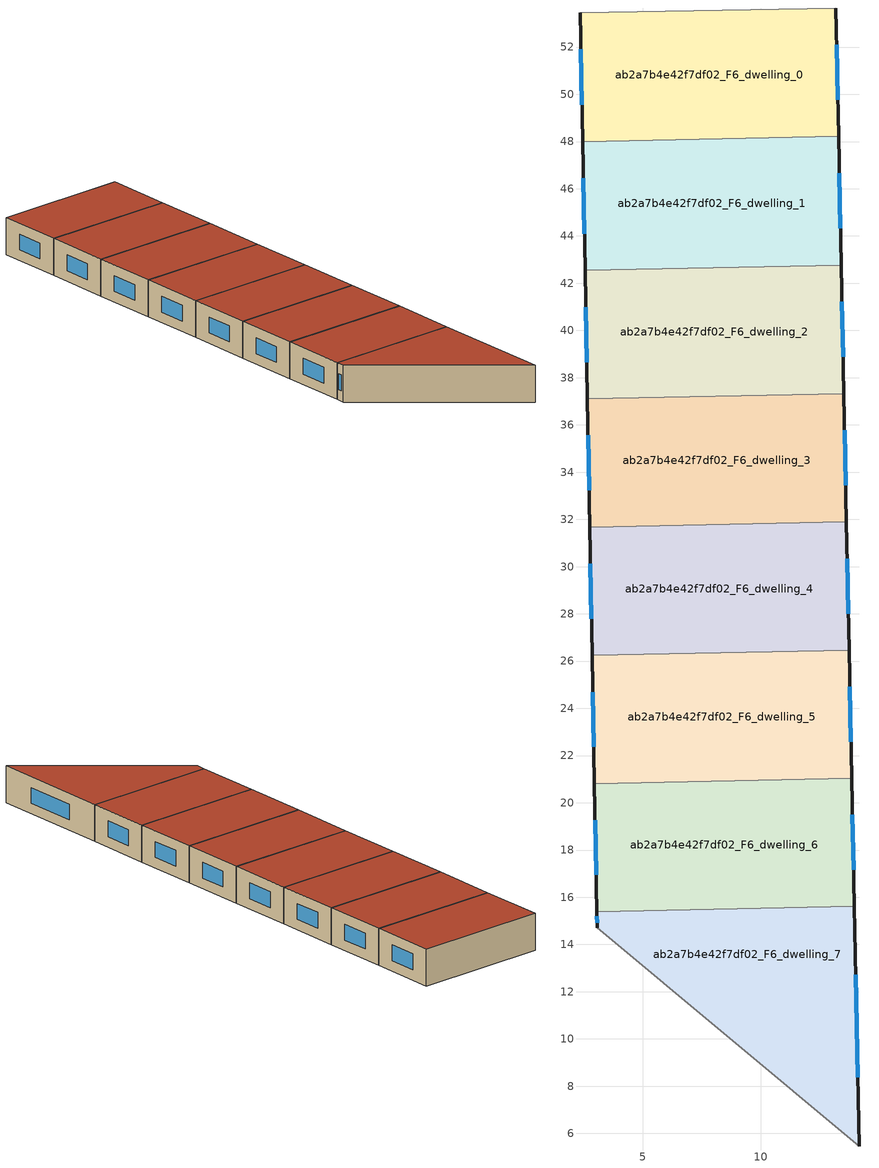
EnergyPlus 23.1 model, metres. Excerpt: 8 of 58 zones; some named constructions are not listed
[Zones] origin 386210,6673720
ab2a7b4e42f7df02_F6_dwelling_0
 floor to ab2a7b4e42f7df02_F5_dwelling_0 (EU_floor_Construction): 13.18,53.65 13.29,48.22 2.45,48 2.35,53.46 z18
 wall outside (EU_wall_Construction): 13.29,48.22 13.18,53.65 / 2.35,53.46 2.45,48 z18:21
 wall adiabatic (EU_wall_Construction): 13.18,53.65 2.35,53.46 z18:21
 wall to ab2a7b4e42f7df02_F6_dwelling_1 (EU_wall_Construction): 2.45,48 13.29,48.22 z18:21
 window (EU_Window_Construction): 13.26,49.77 13.21,52.1 / 2.38,51.9 2.42,49.56 z18.86:20.14
 roof outside (EU_roof_Construction): 13.29,48.22 13.18,53.65 2.35,53.46 2.45,48 z21
ab2a7b4e42f7df02_F6_dwelling_1
 floor to ab2a7b4e42f7df02_F5_dwelling_1 (EU_floor_Construction): 13.29,48.22 13.4,42.77 2.55,42.55 2.45,48 z18
 wall outside (EU_wall_Construction): 13.4,42.77 13.29,48.22 / 2.45,48 2.55,42.55 z18:21
 wall to ab2a7b4e42f7df02_F6_dwelling_2 (EU_wall_Construction): 2.55,42.55 13.4,42.77 z18:21
 window (EU_Window_Construction): 13.37,44.33 13.32,46.66 / 2.48,46.44 2.52,44.1 z18.86:20.14
 roof outside (EU_roof_Construction): 13.4,42.77 13.29,48.22 2.45,48 2.55,42.55 z21
ab2a7b4e42f7df02_F6_dwelling_2
 floor to ab2a7b4e42f7df02_F5_dwelling_2 (EU_floor_Construction): 13.4,42.77 13.51,37.33 2.65,37.11 2.55,42.55 z18
 wall outside (EU_wall_Construction): 13.51,37.33 13.4,42.77 / 2.55,42.55 2.65,37.11 z18:21
 wall to ab2a7b4e42f7df02_F6_dwelling_3 (EU_wall_Construction): 2.65,37.11 13.51,37.33 z18:21
 window (EU_Window_Construction): 13.48,38.88 13.43,41.21 / 2.58,40.99 2.62,38.66 z18.86:20.14
 roof outside (EU_roof_Construction): 13.51,37.33 13.4,42.77 2.55,42.55 2.65,37.11 z21
ab2a7b4e42f7df02_F6_dwelling_3
 floor to ab2a7b4e42f7df02_F5_dwelling_3 (EU_floor_Construction): 13.51,37.33 13.62,31.89 2.75,31.67 2.65,37.11 z18
 wall outside (EU_wall_Construction): 13.62,31.89 13.51,37.33 / 2.65,37.11 2.75,31.67 z18:21
 wall to ab2a7b4e42f7df02_F6_dwelling_4 (EU_wall_Construction): 2.75,31.67 13.62,31.89 z18:21
 window (EU_Window_Construction): 13.59,33.45 13.54,35.78 / 2.68,35.55 2.72,33.22 z18.86:20.14
 roof outside (EU_roof_Construction): 13.62,31.89 13.51,37.33 2.65,37.11 2.75,31.67 z21
ab2a7b4e42f7df02_F6_dwelling_4
 floor to ab2a7b4e42f7df02_F5_dwelling_4 (EU_floor_Construction): 13.62,31.89 13.73,26.46 2.85,26.24 2.75,31.67 z18
 wall outside (EU_wall_Construction): 13.73,26.46 13.62,31.89 / 2.75,31.67 2.85,26.24 z18:21
 wall to ab2a7b4e42f7df02_F6_dwelling_5 (EU_wall_Construction): 2.85,26.24 13.73,26.46 z18:21
 window (EU_Window_Construction): 13.7,28.01 13.65,30.34 / 2.78,30.12 2.82,27.79 z18.86:20.14
 roof outside (EU_roof_Construction): 13.73,26.46 13.62,31.89 2.75,31.67 2.85,26.24 z21
ab2a7b4e42f7df02_F6_dwelling_5
 floor to ab2a7b4e42f7df02_F5_dwelling_5 (EU_floor_Construction): 13.73,26.46 13.84,21.04 2.95,20.82 2.85,26.24 z18
 wall outside (EU_wall_Construction): 13.84,21.04 13.73,26.46 / 2.85,26.24 2.95,20.82 z18:21
 wall to ab2a7b4e42f7df02_F6_dwelling_6 (EU_wall_Construction): 2.95,20.82 13.84,21.04 z18:21
 window (EU_Window_Construction): 13.81,22.59 13.76,24.91 / 2.88,24.69 2.92,22.37 z18.86:20.14
 roof outside (EU_roof_Construction): 13.84,21.04 13.73,26.46 2.85,26.24 2.95,20.82 z21
ab2a7b4e42f7df02_F6_dwelling_6
 floor to ab2a7b4e42f7df02_F5_dwelling_6 (EU_floor_Construction): 13.84,21.04 13.96,15.62 3.05,15.4 2.95,20.82 z18
 wall outside (EU_wall_Construction): 13.96,15.62 13.84,21.04 / 2.95,20.82 3.05,15.4 z18:21
 wall to ab2a7b4e42f7df02_F6_dwelling_7 (EU_wall_Construction): 3.05,15.4 13.96,15.62 z18:21
 window (EU_Window_Construction): 13.92,17.17 13.88,19.49 / 2.98,19.27 3.02,16.94 z18.86:20.14
 roof outside (EU_roof_Construction): 13.96,15.62 13.84,21.04 2.95,20.82 3.05,15.4 z21
ab2a7b4e42f7df02_F6_dwelling_7
 floor to ab2a7b4e42f7df02_F5_dwelling_7 (EU_floor_Construction): 13.96,15.62 14.16,5.47 3.07,14.72 3.05,15.4 z18
 wall outside (EU_wall_Construction): 14.16,5.47 13.96,15.62 / 3.05,15.4 3.07,14.72 z18:21
 wall adiabatic (EU_wall_Construction): 3.07,14.72 14.16,5.47 z18:21
 window (EU_Window_Construction): 14.1,8.37 14.01,12.72 / 3.06,15.2 3.06,14.91 z18.86:20.14
 roof outside (EU_roof_Construction): 14.16,5.47 13.96,15.62 3.05,15.4 3.07,14.72 z21
[SCHEDULE:FILE] Column Number=1; Rows to Skip at Top=0; Number of Hours of Data=8760; Column Separator=Comma; Interpolate to Timestep=No; Minutes per Item=60; Adjust Schedule for Daylight Savings=Yes
Name | File
EU_Step8_GainSchedule_ab2a7b4e42f7df02_F1_dwelling_0_f000 | ../../schedules/ab2a7b4e42f7df02/ab2a7b4e42f7df02_F1_dwelling_0_f000_gain.csv
EU_Step8_GainSchedule_ab2a7b4e42f7df02_F1_dwelling_1_f000 | ../../schedules/ab2a7b4e42f7df02/ab2a7b4e42f7df02_F1_dwelling_1_f000_gain.csv
EU_Step8_GainSchedule_ab2a7b4e42f7df02_F1_dwelling_2_f000 | ../../schedules/ab2a7b4e42f7df02/ab2a7b4e42f7df02_F1_dwelling_2_f000_gain.csv
EU_Step8_GainSchedule_ab2a7b4e42f7df02_F1_dwelling_3_f000 | ../../schedules/ab2a7b4e42f7df02/ab2a7b4e42f7df02_F1_dwelling_3_f000_gain.csv
EU_Step8_GainSchedule_ab2a7b4e42f7df02_F1_dwelling_4_f000 | ../../schedules/ab2a7b4e42f7df02/ab2a7b4e42f7df02_F1_dwelling_4_f000_gain.csv
EU_Step8_GainSchedule_ab2a7b4e42f7df02_F1_dwelling_5_f000 | ../../schedules/ab2a7b4e42f7df02/ab2a7b4e42f7df02_F1_dwelling_5_f000_gain.csv
EU_Step8_GainSchedule_ab2a7b4e42f7df02_F1_dwelling_6_f000 | ../../schedules/ab2a7b4e42f7df02/ab2a7b4e42f7df02_F1_dwelling_6_f000_gain.csv
EU_Step8_GainSchedule_ab2a7b4e42f7df02_F1_dwelling_7_f000 | ../../schedules/ab2a7b4e42f7df02/ab2a7b4e42f7df02_F1_dwelling_7_f000_gain.csv
EU_Step8_GainSchedule_ab2a7b4e42f7df02_F1_dwelling_8_f000 | ../../schedules/ab2a7b4e42f7df02/ab2a7b4e42f7df02_F1_dwelling_8_f000_gain.csv
EU_Step8_GainSchedule_ab2a7b4e42f7df02_F2_dwelling_0_f000 | ../../schedules/ab2a7b4e42f7df02/ab2a7b4e42f7df02_F2_dwelling_0_f000_gain.csv
EU_Step8_GainSchedule_ab2a7b4e42f7df02_F2_dwelling_1_f000 | ../../schedules/ab2a7b4e42f7df02/ab2a7b4e42f7df02_F2_dwelling_1_f000_gain.csv
EU_Step8_GainSchedule_ab2a7b4e42f7df02_F2_dwelling_2_f000 | ../../schedules/ab2a7b4e42f7df02/ab2a7b4e42f7df02_F2_dwelling_2_f000_gain.csv
EU_Step8_GainSchedule_ab2a7b4e42f7df02_F2_dwelling_3_f000 | ../../schedules/ab2a7b4e42f7df02/ab2a7b4e42f7df02_F2_dwelling_3_f000_gain.csv
EU_Step8_GainSchedule_ab2a7b4e42f7df02_F2_dwelling_4_f000 | ../../schedules/ab2a7b4e42f7df02/ab2a7b4e42f7df02_F2_dwelling_4_f000_gain.csv
EU_Step8_GainSchedule_ab2a7b4e42f7df02_F2_dwelling_5_f000 | ../../schedules/ab2a7b4e42f7df02/ab2a7b4e42f7df02_F2_dwelling_5_f000_gain.csv
EU_Step8_GainSchedule_ab2a7b4e42f7df02_F2_dwelling_6_f000 | ../../schedules/ab2a7b4e42f7df02/ab2a7b4e42f7df02_F2_dwelling_6_f000_gain.csv
EU_Step8_GainSchedule_ab2a7b4e42f7df02_F2_dwelling_7_f000 | ../../schedules/ab2a7b4e42f7df02/ab2a7b4e42f7df02_F2_dwelling_7_f000_gain.csv
EU_Step8_GainSchedule_ab2a7b4e42f7df02_F3_dwelling_0_f000 | ../../schedules/ab2a7b4e42f7df02/ab2a7b4e42f7df02_F3_dwelling_0_f000_gain.csv
EU_Step8_GainSchedule_ab2a7b4e42f7df02_F3_dwelling_1_f000 | ../../schedules/ab2a7b4e42f7df02/ab2a7b4e42f7df02_F3_dwelling_1_f000_gain.csv
EU_Step8_GainSchedule_ab2a7b4e42f7df02_F3_dwelling_2_f000 | ../../schedules/ab2a7b4e42f7df02/ab2a7b4e42f7df02_F3_dwelling_2_f000_gain.csv
EU_Step8_GainSchedule_ab2a7b4e42f7df02_F3_dwelling_3_f000 | ../../schedules/ab2a7b4e42f7df02/ab2a7b4e42f7df02_F3_dwelling_3_f000_gain.csv
EU_Step8_GainSchedule_ab2a7b4e42f7df02_F3_dwelling_4_f000 | ../../schedules/ab2a7b4e42f7df02/ab2a7b4e42f7df02_F3_dwelling_4_f000_gain.csv
EU_Step8_GainSchedule_ab2a7b4e42f7df02_F3_dwelling_5_f000 | ../../schedules/ab2a7b4e42f7df02/ab2a7b4e42f7df02_F3_dwelling_5_f000_gain.csv
EU_Step8_GainSchedule_ab2a7b4e42f7df02_F3_dwelling_6_f000 | ../../schedules/ab2a7b4e42f7df02/ab2a7b4e42f7df02_F3_dwelling_6_f000_gain.csv
EU_Step8_GainSchedule_ab2a7b4e42f7df02_F3_dwelling_7_f000 | ../../schedules/ab2a7b4e42f7df02/ab2a7b4e42f7df02_F3_dwelling_7_f000_gain.csv
